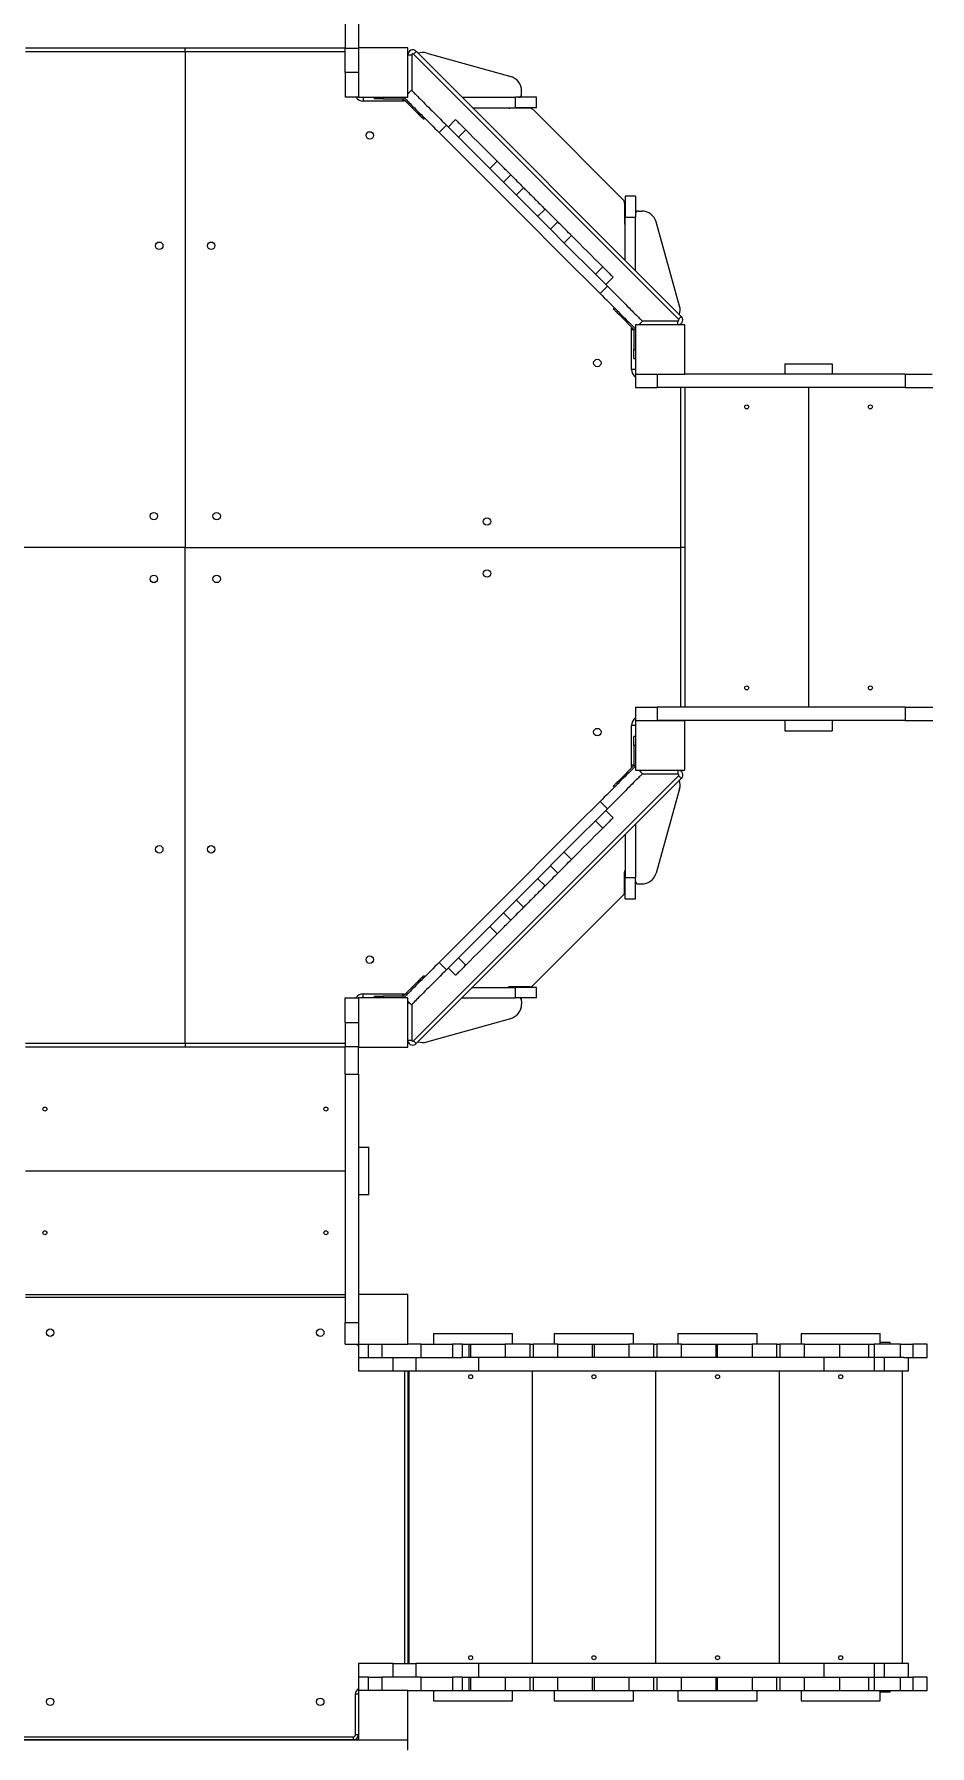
# Model space of a CAD drawing. Header units: millimetres. Extents: x -7447 to 8662, y -5576 to 6370.
# Drawn here: x -2164 to -353, y -2502 to 957 of the extents above; entities that cross this region are included whole.
import ezdxf

# ---------------------------------------------------------------- set-up
doc = ezdxf.new("R2010")
doc.units = ezdxf.units.MM
doc.layers.add('DiKom', color=7, linetype='Continuous')
doc.layers.add('DIKOM_ОБЪЕКТ', color=7, linetype='Continuous')
doc.styles.add('style1', font='arial.ttf', dxfattribs={"width": 0.8})
doc.dimstyles.new('1-50', dxfattribs={"dimtxt": 300, "dimasz": 200, "dimexe": 100, "dimexo": 0, "dimgap": 100, "dimtad": 1, "dimdec": 0, "dimtxsty": 'style1', "dimcen": 0, "dimclrd": 7, "dimclre": 7, "dimadec": 1, "dimazin": 2, "dimtfac": 1, "dimtdec": 0, "dimtmove": 1, "dimatfit": 3, "dimfxl": 0, "dimlwd": 25, "dimlwe": 18, "dimarcsym": 0})

# ---------------------------------------------------------------- blocks, each defined once
blk = doc.blocks.new('*D10')
at = {"color": 7, "linetype": 'Continuous', "lineweight": 18, "transparency": 16777216}
for p, q in [((-5489.7, 240.8), (-5489.7, 4573.5)), ((4778.2, -2126.8), (4778.2, 4573.5))]:
    blk.add_line(p, q, dxfattribs=at)
at = {"color": 7, "linetype": 'Continuous', "lineweight": 25, "transparency": 16777216}
blk.add_line((4578.2, 4473.5), (-5289.7, 4473.5), dxfattribs=at)
at = {"color": 7, "linetype": 'Continuous', "transparency": 16777216}
for points in [[(-5289.7, 4506.8), (-5289.7, 4440.2), (-5489.7, 4473.5)], [(4578.2, 4506.8), (4578.2, 4440.2), (4778.2, 4473.5)]]:
    blk.add_solid(points, dxfattribs=at)
at = {"layer": 'Defpoints', "color": 0, "linetype": 'Continuous', "transparency": 16777216}
for p in [(-5489.7, 4473.5), (-5489.7, 240.8), (4778.2, -2126.8)]:
    blk.add_point(p, dxfattribs=at)
at = {"color": 0, "linetype": 'Continuous', "lineweight": 15, "transparency": 16777216, "insert": (-777.3, 4726.8), "char_height": 300, "attachment_point": 5, "style": 'style1'}
blk.add_mtext('10300', dxfattribs=at)
blk = doc.blocks.new('*D11')
at = {"color": 7, "linetype": 'Continuous', "lineweight": 18, "transparency": 16777216}
for p, q in [((2045.4, 3512.3), (7772.1, 3512.3)), ((-1858.5, -4091.1), (7772.1, -4091.1))]:
    blk.add_line(p, q, dxfattribs=at)
at = {"color": 7, "linetype": 'Continuous', "lineweight": 25, "transparency": 16777216}
blk.add_line((7672.1, -3891.1), (7672.1, 3312.3), dxfattribs=at)
at = {"color": 7, "linetype": 'Continuous', "transparency": 16777216}
for points in [[(7638.8, 3312.3), (7705.4, 3312.3), (7672.1, 3512.3)], [(7638.8, -3891.1), (7705.4, -3891.1), (7672.1, -4091.1)]]:
    blk.add_solid(points, dxfattribs=at)
at = {"layer": 'Defpoints', "color": 0, "linetype": 'Continuous', "transparency": 16777216}
for p in [(2045.4, 3512.3), (7672.1, 3512.3), (-1858.5, -4091.1)]:
    blk.add_point(p, dxfattribs=at)
at = {"color": 0, "linetype": 'Continuous', "lineweight": 15, "transparency": 16777216, "insert": (7418.9, 3.2), "char_height": 300, "attachment_point": 5, "rotation": 90, "style": 'style1'}
blk.add_mtext('7600', dxfattribs=at)
blk = doc.blocks.new('*D12')
at = {"layer": 'Defpoints', "color": 0, "transparency": 16777216}
for p in [(-7446.9, 5919.7), (-7446.9, 736.9), (6905.5, -2412.7)]:
    blk.add_point(p, dxfattribs=at)
at = {"layer": 'DiKom', "color": 7, "lineweight": 18, "transparency": 16777216}
for p, q in [((-7446.9, 736.9), (-7446.9, 6019.7)), ((6905.5, -2412.7), (6905.5, 6019.7))]:
    blk.add_line(p, q, dxfattribs=at)
at = {"layer": 'DiKom', "color": 7, "lineweight": 25, "transparency": 16777216}
blk.add_line((6705.5, 5919.7), (-7246.9, 5919.7), dxfattribs=at)
at = {"layer": 'DiKom', "color": 7, "transparency": 16777216}
for points in [[(-7246.9, 5953.1), (-7246.9, 5886.4), (-7446.9, 5919.7)], [(6705.5, 5953.1), (6705.5, 5886.4), (6905.5, 5919.7)]]:
    blk.add_solid(points, dxfattribs=at)
at = {"layer": 'DiKom', "color": 0, "transparency": 16777216, "insert": (-918.3, 6173), "char_height": 300, "attachment_point": 5, "style": 'style1'}
blk.add_mtext('14300', dxfattribs=at)
blk = doc.blocks.new('*D13')
at = {"layer": 'Defpoints', "color": 0, "transparency": 16777216}
for p in [(2049.7, 5594.3), (-1141.9, -5576.4), (8561.7, -5576.4)]:
    blk.add_point(p, dxfattribs=at)
at = {"layer": 'DiKom', "color": 7, "lineweight": 18, "transparency": 16777216}
for p, q in [((2049.7, 5594.3), (8661.7, 5594.3)), ((-1141.9, -5576.4), (8661.7, -5576.4))]:
    blk.add_line(p, q, dxfattribs=at)
at = {"layer": 'DiKom', "color": 7, "lineweight": 25, "transparency": 16777216}
blk.add_line((8561.7, 5394.3), (8561.7, -5376.4), dxfattribs=at)
at = {"layer": 'DiKom', "color": 7, "transparency": 16777216}
for points in [[(8528.4, 5394.3), (8595, 5394.3), (8561.7, 5594.3)], [(8528.4, -5376.4), (8595, -5376.4), (8561.7, -5576.4)]]:
    blk.add_solid(points, dxfattribs=at)
at = {"layer": 'DiKom', "color": 0, "transparency": 16777216, "insert": (8308.5, 9), "char_height": 300, "attachment_point": 5, "rotation": 90, "style": 'style1'}
blk.add_mtext('11200', dxfattribs=at)

msp = doc.modelspace()

# ---------------------------------------------------------------- linework, layer by layer
at = {"layer": 'DIKOM_ОБЪЕКТ', "color": 7, "linetype": 'Continuous', "lineweight": 15}
for p, q in [((-1535.5, 984.8), (-1535.5, 928.6)), ((-1508.5, 984.8), (-1508.5, 929.9)), ((-2181.5, 929.9), (-1858.5, 929.9)), ((-1858.5, 921.9), (-2181.5, 921.9)), ((-1858.5, 929.9), (-1535.5, 929.9)), ((-1858.5, 921.9), (-1858.5, 929.9)), ((-1858.5, 921.9), (-1858.5, -80.1)), ((-1535.5, 921.9), (-1858.5, 921.9)), ((-1508.5, 928.6), (-1535.5, 928.6)), ((-1535.5, 879.9), (-1535.5, 928.6)), ((-1508.5, 929.9), (-1508.5, 829.9)), ((-1408.5, 929.9), (-1508.5, 929.9)), ((-1408.5, 829.9), (-1408.5, 929.9)), ((-1408.5, 839.9), (-1408.5, 915.7)), ((-1408.5, 915.7), (-1400.5, 915.7)), ((-1400.5, 915.7), (-1400.5, 843.5)), ((-861.3, 381.3), (-1397.1, 917.1)), ((-1391.4, 922.8), (-855.7, 387)), ((-1370.4, 919.3), (-1200.4, 871.7)), ((-1508.5, 879.9), (-1535.5, 879.9)), ((-1535.5, 879.9), (-1535.5, 829.9)), ((-1408.5, 890.4), (-1408.5, 890.6)), ((-1408.5, 839.8), (-1408.5, 890.4)), ((-1401, 844.1), (-1408.5, 836.6)), ((-1408.5, 839.8), (-1408.5, 839.9)), ((-1408.5, 839.9), (-1405.2, 839.9)), ((-1178.5, 835.9), (-1178.5, 842.8)), ((-1508.5, 829.9), (-1535.5, 829.9)), ((-1508.5, 829.9), (-1408.5, 829.9)), ((-1498.5, 829.9), (-1498.5, 821.9)), ((-1418.5, 821.9), (-1498.5, 821.9)), ((-1476.6, 829.9), (-1476.6, 826.9)), ((-1458.6, 826.9), (-1476.6, 826.9)), ((-1458.6, 829.9), (-1458.6, 826.9)), ((-1458.6, 826.9), (-1418.7, 826.9)), ((-1418.5, 826.9), (-1418.5, 821.9)), ((-1417.2, 826.3), (-1389, 798.1)), ((-1415.2, 829.9), (-1415.9, 829.2)), ((-1389, 798.1), (-1386.9, 800.2)), ((-1298.6, 829.9), (-1191.2, 829.9)), ((-1277.6, 808.9), (-1191.2, 808.9)), ((-1162.6, 807.9), (-1202.5, 807.9)), ((-1191.2, 808.9), (-1191.2, 829.9)), ((-1148.5, 829.9), (-1191.2, 829.9)), ((-1148.5, 808.9), (-1191.2, 808.9)), ((-1155.5, 805), (-973.4, 622.9)), ((-1148.5, 808.9), (-1148.5, 829.9)), ((-1376.3, 785.4), (-1374.2, 787.5)), ((-1330.3, 773.4), (-1345.2, 758.5)), ((-1311.9, 784.7), (-1326.8, 769.8)), ((-1291.2, 764), (-1306.1, 749.1)), ((-1228.1, 700.8), (-1242.9, 686)), ((-1200.5, 673.2), (-1215.3, 658.4)), ((-1174.4, 647.2), (-1189.3, 632.3)), ((-948.5, 629.9), (-969.5, 629.9)), ((-969.5, 629.9), (-969.5, 587.2)), ((-948.5, 629.9), (-948.5, 587.2)), ((-1131.2, 604), (-1146.1, 589.1)), ((-970.5, 615.8), (-970.5, 575.9)), ((-942.5, 599.9), (-935.6, 599.9)), ((-1105.2, 577.9), (-1120, 563.1)), ((-948.5, 587.2), (-969.5, 587.2)), ((-969.5, 500.8), (-969.5, 587.2)), ((-948.5, 479.8), (-948.5, 587.2)), ((-859.1, 408), (-906.7, 578)), ((-1077.6, 550.3), (-1092.4, 535.5)), ((-1014.4, 487.2), (-1029.3, 472.3)), ((-1008.6, 451.7), (-993.8, 466.5)), ((-1005, 448.1), (-1019.9, 433.2)), ((-990.9, 404.3), (-993, 402.1)), ((-978.2, 391.5), (-980.3, 389.4)), ((-980.3, 389.4), (-952.1, 361.2)), ((-956.5, 279.9), (-956.5, 359.9)), ((-951.5, 359.9), (-956.5, 359.9)), ((-951.5, 359.8), (-951.5, 319.8)), ((-948.5, 363.2), (-949.2, 362.5)), ((-848.5, 370.2), (-948.5, 370.2)), ((-948.5, 370.2), (-948.5, 270.2)), ((-948.5, 359.9), (-948.5, 359.9)), ((-934.3, 377.4), (-941.6, 370.2)), ((-938.5, 370.2), (-938.5, 373.2)), ((-934.9, 377.9), (-862.7, 377.9)), ((-862.7, 370.2), (-862.7, 377.9)), ((-848.5, 270.2), (-848.5, 370.2)), ((-951.5, 319.8), (-948.5, 319.8)), ((-951.5, 301.8), (-951.5, 319.8)), ((-948.5, 279.9), (-956.5, 279.9)), ((-951.5, 301.8), (-948.5, 301.8)), ((-646.5, 291.2), (-646.5, 270.2)), ((-646.5, 291.2), (-550.5, 291.2)), ((-550.5, 291.2), (-550.5, 270.2)), ((-948.5, 270.2), (-848.5, 270.2)), ((-948.5, 270.2), (-948.5, 243.2)), ((-948.5, 243.2), (-904.7, 243.2)), ((-904.7, 270.2), (-904.7, 243.2)), ((-403.3, 243.2), (-904.7, 243.2)), ((-856.5, -80.1), (-856.5, 243.2)), ((-403.3, 270.2), (-848.5, 270.2)), ((-848.5, 243.2), (-848.5, -402.8)), ((-598.5, 243.2), (-598.5, -402.8)), ((-403.3, 270.2), (-403.3, 243.2)), ((-403.3, 270.2), (-348.5, 270.2)), ((-403.3, 243.2), (-347.1, 243.2)), ((-1858.5, -80.1), (-2805, -80.1)), ((-1858.5, -1082.1), (-1858.5, -80.1)), ((-1858.5, -80.1), (-856.5, -80.1)), ((-848.5, -80.1), (-856.5, -80.1)), ((-856.5, -402.8), (-856.5, -80.1)), ((-948.5, -402.8), (-948.5, -429.8)), ((-948.5, -402.8), (-904.7, -402.8)), ((-904.7, -402.8), (-904.7, -429.8)), ((-403.3, -402.8), (-904.7, -402.8)), ((-403.3, -402.8), (-403.3, -429.8)), ((-403.3, -402.8), (-347.1, -402.8)), ((-956.5, -520.1), (-956.5, -440.1)), ((-948.5, -440.1), (-956.5, -440.1)), ((-948.5, -429.8), (-904.7, -429.8)), ((-948.5, -430.1), (-948.5, -530.1)), ((-848.5, -430.1), (-948.5, -430.1)), ((-938.5, -430.1), (-938.5, -429.8)), ((-403.3, -429.8), (-904.7, -429.8)), ((-858.5, -430.1), (-858.5, -429.8)), ((-848.5, -530.1), (-848.5, -430.1)), ((-646.5, -429.8), (-646.5, -450.8)), ((-550.5, -429.8), (-550.5, -450.8)), ((-403.3, -429.8), (-347.1, -429.8)), ((-948.5, -462), (-951.5, -462)), ((-951.5, -480), (-951.5, -462)), ((-951.5, -480), (-951.5, -519.9)), ((-948.5, -480), (-951.5, -480)), ((-646.5, -450.8), (-550.5, -450.8)), ((-1397.1, -1077.2), (-861.3, -541.5)), ((-855.7, -547.1), (-1391.4, -1082.9)), ((-952.1, -521.3), (-980.3, -549.5)), ((-980.3, -549.5), (-978.2, -551.7)), ((-951.5, -520.1), (-956.5, -520.1)), ((-948.5, -523.4), (-949.2, -522.7)), ((-948.5, -530.1), (-848.5, -530.1)), ((-934.3, -537.5), (-941.8, -530.1)), ((-938.7, -530.1), (-938.5, -530.1)), ((-938.6, -530.1), (-888, -530.1)), ((-938.5, -530.1), (-862.7, -530.1)), ((-938.5, -530.1), (-938.5, -533.4)), ((-862.7, -538.1), (-934.9, -538.1)), ((-888, -530.1), (-887.8, -530.1)), ((-862.7, -530.1), (-862.7, -538.1)), ((-993, -562.3), (-990.9, -564.4)), ((-859.1, -568.2), (-906.7, -738.2)), ((-1005, -608.2), (-1019.9, -593.4)), ((-993.8, -626.6), (-1008.6, -611.8)), ((-1014.4, -647.3), (-1029.3, -632.5)), ((-948.5, -640), (-948.5, -747.4)), ((-969.5, -661), (-969.5, -747.4)), ((-1105.2, -738.1), (-1120, -723.2)), ((-1077.6, -710.5), (-1092.4, -695.6)), ((-1131.2, -764.1), (-1146.1, -749.3)), ((-970.5, -776), (-970.5, -736.1)), ((-969.5, -747.4), (-948.5, -747.4)), ((-969.5, -790.1), (-969.5, -747.4)), ((-948.5, -790.1), (-948.5, -747.4)), ((-942.5, -760.1), (-935.6, -760.1)), ((-1174.4, -807.3), (-1189.3, -792.5)), ((-973.4, -783), (-1155.6, -965.1)), ((-969.5, -790.1), (-948.5, -790.1)), ((-1200.5, -833.4), (-1215.3, -818.5)), ((-1228.1, -861), (-1242.9, -846.1)), ((-1330.3, -933.5), (-1345.2, -918.7)), ((-1326.8, -929.9), (-1311.9, -944.8)), ((-1291.2, -924.1), (-1306.1, -909.3)), ((-1389, -958.2), (-1417.2, -986.5)), ((-1386.9, -960.4), (-1389, -958.2)), ((-1374.2, -947.6), (-1376.3, -945.5)), ((-1162.6, -968.1), (-1202.5, -968.1)), ((-1535.2, -990.1), (-1508.2, -990.1)), ((-1535.2, -1040.1), (-1535.2, -990.1)), ((-1408.2, -990.1), (-1508.2, -990.1)), ((-1508.2, -990.1), (-1508.2, -1090.1)), ((-1498.5, -982.1), (-1418.5, -982.1)), ((-1498.5, -990.1), (-1498.5, -982.1)), ((-1476.6, -987.1), (-1476.6, -990.1)), ((-1476.6, -987.1), (-1458.6, -987.1)), ((-1458.6, -987.1), (-1458.6, -990.1)), ((-1418.7, -987.1), (-1458.6, -987.1)), ((-1418.5, -987.1), (-1418.5, -982.1)), ((-1418.5, -990.1), (-1418.5, -990.1)), ((-1415.2, -990.1), (-1415.9, -989.4)), ((-1408.2, -1090.1), (-1408.2, -990.1)), ((-1401, -1004.2), (-1408.2, -997)), ((-1408.2, -1000.1), (-1405.2, -1000.1)), ((-1298.6, -990.1), (-1191.2, -990.1)), ((-1277.6, -969.1), (-1191.2, -969.1)), ((-1191.2, -990.1), (-1191.2, -969.1)), ((-1148.5, -969.1), (-1191.2, -969.1)), ((-1148.5, -990.1), (-1191.2, -990.1)), ((-1178.5, -996.1), (-1178.5, -1002.9)), ((-1148.5, -990.1), (-1148.5, -969.1)), ((-1400.5, -1003.7), (-1400.5, -1075.8)), ((-1370.4, -1079.4), (-1200.4, -1031.8)), ((-1535.2, -1040.1), (-1508.2, -1040.1)), ((-1535.2, -1040.1), (-1535.2, -1088.7)), ((-2181.2, -1082.1), (-1858.5, -1082.1)), ((-1858.5, -1090.1), (-2181.2, -1090.1)), ((-1858.5, -1082.1), (-1858.5, -1090.1)), ((-1858.5, -1082.1), (-1535.2, -1082.1)), ((-1535.2, -1090.1), (-1858.5, -1090.1)), ((-1535.2, -1088.7), (-1508.2, -1088.7)), ((-1535.2, -1144.9), (-1535.2, -1088.7)), ((-1508.2, -1090.1), (-1408.2, -1090.1)), ((-1508.2, -1144.9), (-1508.2, -1090.1)), ((-1408.2, -1075.8), (-1400.5, -1075.8)), ((-1535.2, -1144.9), (-1508.2, -1144.9)), ((-1535.2, -1144.9), (-1535.2, -1646.3)), ((-1508.2, -1144.9), (-1508.2, -1590.1)), ((-1508.2, -1292.1), (-1487.2, -1292.1)), ((-1487.2, -1388.1), (-1487.2, -1292.1)), ((-2181.2, -1340.1), (-1535.2, -1340.1)), ((-1508.2, -1388.1), (-1487.2, -1388.1)), ((-2181.2, -1590.1), (-1535.2, -1590.1)), ((-1408.2, -1590.1), (-1508.2, -1590.1)), ((-1508.2, -1590.1), (-1508.2, -1690.1)), ((-1408.2, -1690.1), (-1408.2, -1590.1)), ((-1535.2, -1596.1), (-2181.2, -1596.1)), ((-1535.2, -1646.3), (-1508.2, -1646.3)), ((-1535.2, -1690.1), (-1535.2, -1646.3)), ((-1535.2, -1690.1), (-1508.2, -1690.1)), ((-1508.5, -1690.1), (-1508.5, -1717.1)), ((-1508.3, -1690.1), (-1508.3, -1717.1)), ((-1508.2, -1690.1), (-1408.2, -1690.1)), ((-1488.3, -1717.1), (-1488.3, -1690.1)), ((-1461.1, -1690.1), (-1461.1, -1717.1)), ((-1381.3, -1690.1), (-1408.2, -1690.1)), ((-1381.3, -1717.1), (-1381.3, -1690.1)), ((-1381.3, -1690.1), (-1318.2, -1690.1)), ((-1356.7, -1669.1), (-1356.7, -1690.1)), ((-1356.7, -1669.1), (-1196.7, -1669.1)), ((-1318.2, -1690.1), (-1318.2, -1717.1)), ((-1298, -1690.1), (-1318.2, -1690.1)), ((-1298, -1717.1), (-1298, -1690.1)), ((-1298, -1690.1), (-1284.5, -1690.1)), ((-1284.5, -1717.1), (-1284.5, -1690.1)), ((-1284.5, -1690.1), (-1281.5, -1690.1)), ((-1281.5, -1717.1), (-1281.5, -1690.1)), ((-1281.5, -1690.1), (-1211.5, -1690.1)), ((-1211.5, -1690.1), (-1211.5, -1717.1)), ((-1161.5, -1690.1), (-1211.5, -1690.1)), ((-1196.7, -1690.1), (-1196.7, -1669.1)), ((-1161.5, -1717.1), (-1161.5, -1690.1)), ((-1161.5, -1690.1), (-1155.5, -1690.1)), ((-1155.5, -1690.1), (-1155.5, -1717.1)), ((-1105.5, -1690.1), (-1155.5, -1690.1)), ((-1112.5, -1669.1), (-1112.5, -1690.1)), ((-1112.5, -1669.1), (-952.5, -1669.1)), ((-1105.5, -1717.1), (-1105.5, -1690.1)), ((-1105.5, -1690.1), (-1035.5, -1690.1)), ((-1035.5, -1717.1), (-1035.5, -1690.1)), ((-1035.5, -1690.1), (-1031.5, -1690.1)), ((-1031.5, -1717.1), (-1031.5, -1690.1)), ((-1031.5, -1690.1), (-961.5, -1690.1)), ((-961.5, -1690.1), (-961.5, -1717.1)), ((-911.5, -1690.1), (-961.5, -1690.1)), ((-952.5, -1690.1), (-952.5, -1669.1)), ((-911.5, -1717.1), (-911.5, -1690.1)), ((-911.5, -1690.1), (-905.5, -1690.1)), ((-905.5, -1690.1), (-905.5, -1717.1)), ((-855.5, -1690.1), (-905.5, -1690.1)), ((-862.5, -1669.1), (-862.5, -1690.1)), ((-862.5, -1669.1), (-702.5, -1669.1)), ((-855.5, -1717.1), (-855.5, -1690.1)), ((-855.5, -1690.1), (-785.5, -1690.1)), ((-785.5, -1717.1), (-785.5, -1690.1)), ((-785.5, -1690.1), (-782.5, -1690.1)), ((-782.5, -1717.1), (-782.5, -1690.1)), ((-782.5, -1690.1), (-712.5, -1690.1)), ((-712.5, -1690.1), (-712.5, -1717.1)), ((-662.5, -1690.1), (-712.5, -1690.1)), ((-702.5, -1690.1), (-702.5, -1669.1)), ((-662.5, -1717.1), (-662.5, -1690.1)), ((-662.5, -1690.1), (-656.5, -1690.1)), ((-656.5, -1690.1), (-656.5, -1717.1)), ((-606.5, -1690.1), (-656.5, -1690.1)), ((-613.5, -1669.1), (-613.5, -1690.1)), ((-613.5, -1669.1), (-453.5, -1669.1)), ((-606.5, -1717.1), (-606.5, -1690.1)), ((-606.5, -1690.1), (-535.4, -1690.1)), ((-535.4, -1717.1), (-535.4, -1690.1)), ((-535.4, -1690.1), (-476.5, -1690.1)), ((-476.5, -1717.1), (-476.5, -1690.1)), ((-476.5, -1690.1), (-465.7, -1690.1)), ((-465.7, -1690.1), (-465.7, -1717.1)), ((-412.8, -1690.1), (-465.7, -1690.1)), ((-453.5, -1690.1), (-453.5, -1669.1)), ((-433.5, -1687.1), (-453.5, -1687.1)), ((-433.5, -1690.1), (-433.5, -1687.1)), ((-412.8, -1717.1), (-412.8, -1690.1)), ((-412.8, -1690.1), (-387.6, -1690.1)), ((-387.6, -1690.1), (-387.6, -1717.1)), ((-358.5, -1690.1), (-387.6, -1690.1)), ((-358.5, -1717.1), (-358.5, -1690.1)), ((-1508.5, -1717.1), (-1508.5, -1744.1)), ((-1508.3, -1717.1), (-1508.5, -1717.1)), ((-1508.3, -1717.1), (-1488.3, -1717.1)), ((-1488.3, -1717.1), (-1461.1, -1717.1)), ((-1461.1, -1717.1), (-1381.3, -1717.1)), ((-1438.5, -1744.1), (-1438.5, -1717.1)), ((-1392.5, -1717.1), (-1392.5, -1744.1)), ((-1381.3, -1717.1), (-1318.2, -1717.1)), ((-1318.2, -1717.1), (-1298.8, -1717.1)), ((-1265.9, -1717.1), (-1298.8, -1717.1)), ((-1265.9, -1717.1), (-1265.9, -1744.1)), ((-567.9, -1717.1), (-1265.9, -1717.1)), ((-567.9, -1717.1), (-567.9, -1744.1)), ((-466, -1717.1), (-567.9, -1717.1)), ((-466, -1717.1), (-466, -1744.1)), ((-445.9, -1717.1), (-466, -1717.1)), ((-445.9, -1717.1), (-445.9, -1744.1)), ((-406.1, -1717.1), (-445.9, -1717.1)), ((-406.1, -1717.1), (-387.6, -1717.1)), ((-397.2, -1717.1), (-397.2, -1744.1)), ((-396.6, -1744.1), (-396.6, -1717.1)), ((-387.6, -1717.1), (-358.5, -1717.1)), ((-1508.5, -1744.1), (-1438.5, -1744.1)), ((-1438.5, -1744.1), (-1392.5, -1744.1)), ((-1414.5, -2336.1), (-1414.5, -1744.1)), ((-1408.5, -1744.1), (-1408.5, -2336.1)), ((-1406.5, -1744.1), (-1406.5, -2336.1)), ((-1392.5, -1744.1), (-1265.9, -1744.1)), ((-1265.9, -1744.1), (-567.9, -1744.1)), ((-1156.5, -2336.1), (-1156.5, -1744.1)), ((-907.5, -2336.1), (-907.5, -1744.1)), ((-657.5, -2336.1), (-657.5, -1744.1)), ((-567.9, -1744.1), (-466, -1744.1)), ((-466, -1744.1), (-445.9, -1744.1)), ((-445.9, -1744.1), (-397.2, -1744.1)), ((-408.5, -2336.1), (-408.5, -1744.1)), ((-397.2, -1744.1), (-396.6, -1744.1)), ((-1508.5, -2336.1), (-1508.5, -2363.1)), ((-1438.5, -2336.1), (-1508.5, -2336.1)), ((-1438.5, -2363.1), (-1438.5, -2336.1)), ((-1438.5, -2336.1), (-1392.5, -2336.1)), ((-1392.5, -2336.1), (-1392.5, -2363.1)), ((-1265.9, -2336.1), (-1392.5, -2336.1)), ((-1265.9, -2336.1), (-1265.9, -2363.1)), ((-567.9, -2336.1), (-1265.9, -2336.1)), ((-567.9, -2336.1), (-567.9, -2363.1)), ((-466, -2336.1), (-567.9, -2336.1)), ((-466, -2336.1), (-466, -2363.1)), ((-445.9, -2336.1), (-466, -2336.1)), ((-445.9, -2336.1), (-445.9, -2363.1)), ((-397.2, -2336.1), (-445.9, -2336.1)), ((-397.2, -2336.1), (-397.2, -2363.1)), ((-396.6, -2336.1), (-397.2, -2336.1)), ((-396.6, -2363.1), (-396.6, -2336.1)), ((-1508.5, -2363.1), (-1508.3, -2363.1)), ((-1508.5, -2363.1), (-1508.5, -2390.1)), ((-1508.3, -2363.1), (-1508.3, -2390.1)), ((-1488.3, -2363.1), (-1508.3, -2363.1)), ((-1488.3, -2390.1), (-1488.3, -2363.1)), ((-1488.3, -2363.1), (-1461.1, -2363.1)), ((-1461.1, -2363.1), (-1461.1, -2390.1)), ((-1381.3, -2363.1), (-1461.1, -2363.1)), ((-1381.3, -2390.1), (-1381.3, -2363.1)), ((-1381.3, -2363.1), (-1318.2, -2363.1)), ((-1318.2, -2363.1), (-1318.2, -2390.1)), ((-1298.8, -2363.1), (-1318.2, -2363.1)), ((-1298.8, -2363.1), (-1265.9, -2363.1)), ((-1298, -2390.1), (-1298, -2363.1)), ((-1284.5, -2390.1), (-1284.5, -2363.1)), ((-1281.5, -2390.1), (-1281.5, -2363.1)), ((-1265.9, -2363.1), (-567.9, -2363.1)), ((-1211.5, -2363.1), (-1211.5, -2390.1)), ((-1161.5, -2390.1), (-1161.5, -2363.1)), ((-1155.5, -2363.1), (-1155.5, -2390.1)), ((-1105.5, -2390.1), (-1105.5, -2363.1)), ((-1035.5, -2390.1), (-1035.5, -2363.1)), ((-1031.5, -2390.1), (-1031.5, -2363.1)), ((-961.5, -2363.1), (-961.5, -2390.1)), ((-911.5, -2390.1), (-911.5, -2363.1)), ((-905.5, -2363.1), (-905.5, -2390.1)), ((-855.5, -2390.1), (-855.5, -2363.1)), ((-785.5, -2390.1), (-785.5, -2363.1)), ((-782.5, -2390.1), (-782.5, -2363.1)), ((-712.5, -2363.1), (-712.5, -2390.1)), ((-662.5, -2390.1), (-662.5, -2363.1)), ((-656.5, -2363.1), (-656.5, -2390.1)), ((-606.5, -2390.1), (-606.5, -2363.1)), ((-567.9, -2363.1), (-466, -2363.1)), ((-535.4, -2390.1), (-535.4, -2363.1)), ((-476.5, -2390.1), (-476.5, -2363.1)), ((-466, -2363.1), (-445.9, -2363.1)), ((-465.7, -2363.1), (-465.7, -2390.1)), ((-445.9, -2363.1), (-406.1, -2363.1)), ((-412.8, -2390.1), (-412.8, -2363.1)), ((-406.1, -2363.1), (-387.6, -2363.1)), ((-387.6, -2363.1), (-387.6, -2390.1)), ((-358.5, -2363.1), (-387.6, -2363.1)), ((-358.5, -2390.1), (-358.5, -2363.1)), ((-1514.5, -2480.1), (-1514.5, -2398.1)), ((-1508.5, -2398.1), (-1514.5, -2398.1)), ((-1408.5, -2390.1), (-1508.5, -2390.1)), ((-1508.5, -2390.1), (-1508.5, -2490.1)), ((-1508.5, -2390.1), (-1508.5, -2490.1)), ((-1408.5, -2390.1), (-1381.3, -2390.1)), ((-1408.5, -2490.1), (-1408.5, -2390.1)), ((-1408.5, -2490.1), (-1408.5, -2390.1)), ((-1381.3, -2390.1), (-1318.2, -2390.1)), ((-1356.7, -2390.1), (-1356.7, -2411.1)), ((-1356.7, -2411.1), (-1196.7, -2411.1)), ((-1318.2, -2390.1), (-1298, -2390.1)), ((-1298, -2390.1), (-1284.5, -2390.1)), ((-1284.5, -2390.1), (-1281.5, -2390.1)), ((-1281.5, -2390.1), (-1211.5, -2390.1)), ((-1211.5, -2390.1), (-1161.5, -2390.1)), ((-1196.7, -2411.1), (-1196.7, -2390.1)), ((-1161.5, -2390.1), (-1155.5, -2390.1)), ((-1155.5, -2390.1), (-1105.5, -2390.1)), ((-1112.5, -2390.1), (-1112.5, -2411.1)), ((-1112.5, -2411.1), (-952.5, -2411.1)), ((-1105.5, -2390.1), (-1035.5, -2390.1)), ((-1035.5, -2390.1), (-1031.5, -2390.1)), ((-1031.5, -2390.1), (-961.5, -2390.1)), ((-961.5, -2390.1), (-911.5, -2390.1)), ((-952.5, -2411.1), (-952.5, -2390.1)), ((-911.5, -2390.1), (-905.5, -2390.1)), ((-905.5, -2390.1), (-855.5, -2390.1)), ((-862.5, -2390.1), (-862.5, -2411.1)), ((-862.5, -2411.1), (-702.5, -2411.1)), ((-855.5, -2390.1), (-785.5, -2390.1)), ((-785.5, -2390.1), (-782.5, -2390.1)), ((-782.5, -2390.1), (-712.5, -2390.1)), ((-712.5, -2390.1), (-662.5, -2390.1)), ((-702.5, -2411.1), (-702.5, -2390.1)), ((-662.5, -2390.1), (-656.5, -2390.1)), ((-656.5, -2390.1), (-606.5, -2390.1)), ((-613.5, -2390.1), (-613.5, -2411.1)), ((-613.5, -2411.1), (-453.5, -2411.1)), ((-606.5, -2390.1), (-535.4, -2390.1)), ((-535.4, -2390.1), (-476.5, -2390.1)), ((-476.5, -2390.1), (-465.7, -2390.1)), ((-465.7, -2390.1), (-412.8, -2390.1)), ((-453.5, -2411.1), (-453.5, -2390.1)), ((-453.5, -2393.1), (-433.5, -2393.1)), ((-433.5, -2393.1), (-433.5, -2390.1)), ((-412.8, -2390.1), (-387.6, -2390.1)), ((-387.6, -2390.1), (-358.5, -2390.1)), ((-2208.5, -2490.1), (-1508.5, -2490.1)), ((-1508.5, -2490.1), (-2208.5, -2490.1)), ((-2198.5, -2484.1), (-1518.5, -2484.1)), ((-1518.5, -2490.1), (-1518.5, -2484.1)), ((-1508.5, -2480.1), (-1514.5, -2480.1)), ((-1508.5, -2490.1), (-1408.5, -2490.1)), ((-1508.5, -2490.1), (-1408.5, -2490.1)), ((-1408.5, -2511.1), (-1408.5, -2490.1))]:
    msp.add_line(p, q, dxfattribs=at)
at = {"layer": 'DIKOM_ОБЪЕКТ', "color": 7, "linetype": 'Continuous', "lineweight": 15, "flags": 128}
for points in [[(-1391.4, 922.8), (-1391.5, 922.6), (-1391.8, 922.3), (-1392.4, 921.8), (-1393.1, 921.1), (-1393.9, 920.2), (-1394.9, 919.3), (-1396, 918.2), (-1397.1, 917.1)], [(-1401, 844.1), (-1400.9, 843.9), (-1400.5, 843.6), (-1399.9, 842.9), (-1399, 842), (-1397.8, 840.9), (-1396.4, 839.5), (-1394.8, 837.8), (-1392.9, 836), (-1390.8, 833.9), (-1388.5, 831.6), (-1386, 829), (-1383.2, 826.3), (-1380.3, 823.4), (-1377.2, 820.3), (-1373.9, 817), (-1370.5, 813.5), (-1366.9, 809.9), (-1363.2, 806.2), (-1359.3, 802.4), (-1355.4, 798.4), (-1351.4, 794.4), (-1347.2, 790.3), (-1343.1, 786.1), (-1338.8, 781.9), (-1334.6, 777.6), (-1330.3, 773.4)], [(-1413.5, 822.6), (-1415.9, 822.1), (-1418.5, 821.9)], [(-1415.9, 829.2), (-1415.7, 829.1), (-1415.4, 828.7), (-1414.7, 828.1), (-1413.8, 827.2), (-1412.7, 826), (-1411.3, 824.6), (-1409.6, 823), (-1407.8, 821.1), (-1405.7, 819), (-1403.4, 816.7), (-1400.8, 814.2), (-1398.1, 811.4), (-1395.2, 808.5), (-1392.1, 805.4), (-1388.8, 802.1), (-1385.3, 798.7), (-1381.7, 795.1), (-1378, 791.4), (-1374.2, 787.5), (-1370.2, 783.6), (-1366.2, 779.6), (-1362.1, 775.4), (-1357.9, 771.3), (-1353.7, 767), (-1349.4, 762.8), (-1345.2, 758.5)], [(-1376.3, 785.4), (-1376.4, 785.5), (-1376.8, 785.9), (-1377.4, 786.5), (-1378.3, 787.4), (-1379.4, 788.5), (-1380.7, 789.8), (-1382.1, 791.2), (-1383.7, 792.8), (-1385.4, 794.5), (-1387.2, 796.3), (-1389, 798.1)], [(-1005, 448.1), (-1020.4, 463.4), (-1035.8, 478.8), (-1051.2, 494.3), (-1066.7, 509.7), (-1082.2, 525.2), (-1097.7, 540.7), (-1113.2, 556.3), (-1128.8, 571.8), (-1144.3, 587.4), (-1159.9, 602.9), (-1175.5, 618.5), (-1191, 634.1), (-1206.6, 649.6), (-1222.1, 665.2), (-1237.7, 680.7), (-1253.2, 696.2), (-1268.7, 711.7), (-1284.1, 727.2), (-1299.6, 742.6), (-1315, 758), (-1330.3, 773.4)], [(-1311.9, 784.7), (-1311.9, 784.6), (-1311.6, 784.4), (-1311.1, 783.8), (-1310.3, 783), (-1309.3, 782), (-1308, 780.7), (-1306.5, 779.2), (-1304.8, 777.5), (-1302.8, 775.6), (-1300.8, 773.5), (-1298.5, 771.3), (-1296.2, 768.9), (-1293.8, 766.5), (-1291.2, 764)], [(-1291.2, 764), (-1283.4, 756.1), (-1275.5, 748.2), (-1267.6, 740.4), (-1259.7, 732.5), (-1251.8, 724.6), (-1243.9, 716.7), (-1236, 708.8), (-1228.1, 700.8)], [(-1019.9, 433.2), (-1035.2, 448.6), (-1050.6, 464), (-1066.1, 479.4), (-1081.5, 494.9), (-1097, 510.4), (-1112.5, 525.9), (-1128.1, 541.4), (-1143.6, 557), (-1159.2, 572.5), (-1174.7, 588.1), (-1190.3, 603.7), (-1205.9, 619.2), (-1221.4, 634.8), (-1237, 650.3), (-1252.5, 665.9), (-1268, 681.4), (-1283.5, 696.9), (-1299, 712.3), (-1314.4, 727.8), (-1329.8, 743.2), (-1345.2, 758.5)], [(-1200.5, 673.2), (-1201.8, 674.5), (-1203.3, 676), (-1205, 677.8), (-1207, 679.7), (-1209.1, 681.9), (-1211.5, 684.2), (-1214, 686.7), (-1216.6, 689.3), (-1219.3, 692.1), (-1222.2, 694.9), (-1225.1, 697.9), (-1228.1, 700.8)], [(-1200.5, 673.2), (-1197.4, 670.2), (-1194.3, 667.1), (-1191.2, 663.9), (-1187.9, 660.7), (-1184.6, 657.4), (-1181.3, 654), (-1177.9, 650.6), (-1174.4, 647.2)], [(-1174.4, 647.2), (-1173.2, 645.9), (-1171.7, 644.5), (-1170, 642.8), (-1168.2, 640.9), (-1166.1, 638.8), (-1163.9, 636.6), (-1161.6, 634.3), (-1159.1, 631.9), (-1156.7, 629.4), (-1154.1, 626.9), (-1151.6, 624.3), (-1149, 621.8), (-1146.5, 619.3), (-1144.1, 616.8), (-1141.8, 614.5), (-1139.6, 612.3), (-1137.5, 610.3), (-1135.6, 608.4), (-1134, 606.7), (-1132.5, 605.2), (-1131.2, 604)], [(-1131.2, 604), (-1127.8, 600.5), (-1124.4, 597.1), (-1121, 593.8), (-1117.7, 590.5), (-1114.5, 587.3), (-1111.3, 584.1), (-1108.2, 581), (-1105.2, 577.9)], [(-1077.6, 550.3), (-1080.5, 553.3), (-1083.5, 556.2), (-1086.3, 559.1), (-1089.1, 561.8), (-1091.7, 564.5), (-1094.2, 567), (-1096.6, 569.3), (-1098.7, 571.4), (-1100.7, 573.4), (-1102.4, 575.1), (-1103.9, 576.7), (-1105.2, 577.9)], [(-1077.6, 550.3), (-1069.7, 542.4), (-1061.8, 534.5), (-1053.8, 526.6), (-1045.9, 518.7), (-1038.1, 510.8), (-1030.2, 502.9), (-1022.3, 495), (-1014.4, 487.2)], [(-1014.4, 487.2), (-1011.9, 484.7), (-1009.5, 482.2), (-1007.1, 479.9), (-1004.9, 477.7), (-1002.8, 475.6), (-1000.9, 473.7), (-999.2, 471.9), (-997.7, 470.4), (-996.4, 469.1), (-995.4, 468.1), (-994.6, 467.3), (-994, 466.8), (-993.8, 466.5), (-993.8, 466.5)], [(-1019.9, 433.2), (-1015.6, 429), (-1011.4, 424.7), (-1007.2, 420.5), (-1003, 416.3), (-998.9, 412.2), (-994.8, 408.2), (-990.9, 404.2), (-987, 400.4), (-983.3, 396.7), (-979.7, 393.1), (-976.3, 389.6), (-973, 386.4), (-969.9, 383.2), (-967, 380.3), (-964.2, 377.6), (-961.7, 375.1), (-959.4, 372.7), (-957.3, 370.6), (-955.4, 368.8), (-953.8, 367.1), (-952.4, 365.7), (-951.2, 364.6), (-950.3, 363.7), (-949.7, 363), (-949.3, 362.7), (-949.2, 362.5)], [(-1005, 448.1), (-1000.8, 443.8), (-996.5, 439.6), (-992.3, 435.3), (-988.1, 431.2), (-984, 427.1), (-980, 423), (-976, 419.1), (-972.2, 415.2), (-968.5, 411.5), (-964.9, 407.9), (-961.4, 404.5), (-958.2, 401.2), (-955, 398.1), (-952.1, 395.2), (-949.4, 392.4), (-946.9, 389.9), (-944.5, 387.6), (-942.4, 385.5), (-940.6, 383.6), (-938.9, 382), (-937.5, 380.6), (-936.4, 379.4), (-935.5, 378.5), (-934.9, 377.9), (-934.5, 377.5), (-934.3, 377.4)], [(-980.3, 389.4), (-982.1, 391.2), (-983.9, 393), (-985.6, 394.7), (-987.2, 396.3), (-988.6, 397.7), (-989.9, 399), (-991, 400.1), (-991.9, 401), (-992.5, 401.6), (-992.9, 402), (-993, 402.1)], [(-855.7, 387), (-855.8, 386.9), (-856.1, 386.6), (-856.6, 386), (-857.3, 385.3), (-858.2, 384.5), (-859.2, 383.5), (-860.2, 382.4), (-861.3, 381.3)], [(-956.5, 359.9), (-956.3, 362.5), (-955.8, 364.9)], [(-856.3, -429.8), (-856.5, -429.9), (-858.3, -430.1)], [(-949.2, -522.7), (-949.3, -522.8), (-949.7, -523.2), (-950.3, -523.8), (-951.2, -524.7), (-952.4, -525.9), (-953.8, -527.3), (-955.4, -528.9), (-957.3, -530.8), (-959.4, -532.9), (-961.7, -535.2), (-964.2, -537.7), (-967, -540.5), (-969.9, -543.4), (-973, -546.5), (-976.3, -549.8), (-979.7, -553.2), (-983.3, -556.8), (-987, -560.5), (-990.9, -564.4), (-994.8, -568.3), (-998.9, -572.3), (-1003, -576.5), (-1007.2, -580.6), (-1011.4, -584.9), (-1015.6, -589.1), (-1019.9, -593.4)], [(-934.3, -537.5), (-934.5, -537.6), (-934.9, -538), (-935.5, -538.7), (-936.4, -539.6), (-937.5, -540.7), (-938.9, -542.1), (-940.6, -543.7), (-942.4, -545.6), (-944.5, -547.7), (-946.9, -550), (-949.4, -552.6), (-952.1, -555.3), (-955, -558.2), (-958.2, -561.3), (-961.4, -564.6), (-964.9, -568.1), (-968.5, -571.6), (-972.2, -575.4), (-976, -579.2), (-980, -583.2), (-984, -587.2), (-988.1, -591.3), (-992.3, -595.5), (-996.5, -599.7), (-1000.8, -604), (-1005, -608.2)], [(-993, -562.3), (-992.9, -562.1), (-992.5, -561.8), (-991.9, -561.1), (-991, -560.2), (-989.9, -559.2), (-988.6, -557.9), (-987.2, -556.4), (-985.6, -554.8), (-983.9, -553.1), (-982.1, -551.4), (-980.3, -549.5)], [(-955.8, -525), (-956.3, -522.6), (-956.5, -520.1)], [(-855.7, -547.1), (-855.8, -547), (-856.1, -546.7), (-856.6, -546.2), (-857.3, -545.5), (-858.2, -544.6), (-859.2, -543.6), (-860.2, -542.6), (-861.3, -541.5)], [(-1345.2, -918.7), (-1329.8, -903.3), (-1314.4, -887.9), (-1299, -872.5), (-1283.5, -857), (-1268, -841.5), (-1252.5, -826), (-1237, -810.5), (-1221.4, -794.9), (-1205.9, -779.4), (-1190.3, -763.8), (-1174.7, -748.2), (-1159.2, -732.7), (-1143.6, -717.1), (-1128.1, -701.6), (-1112.5, -686), (-1097, -670.5), (-1081.5, -655), (-1066.1, -639.6), (-1050.6, -624.1), (-1035.2, -608.7), (-1019.9, -593.4)], [(-1330.3, -933.5), (-1315, -918.2), (-1299.6, -902.8), (-1284.1, -887.3), (-1268.7, -871.9), (-1253.2, -856.4), (-1237.7, -840.9), (-1222.1, -825.3), (-1206.6, -809.8), (-1191, -794.2), (-1175.5, -778.7), (-1159.9, -763.1), (-1144.3, -747.5), (-1128.8, -732), (-1113.2, -716.4), (-1097.7, -700.9), (-1082.2, -685.4), (-1066.7, -669.9), (-1051.2, -654.4), (-1035.8, -639), (-1020.4, -623.6), (-1005, -608.2)], [(-1014.4, -647.3), (-1022.3, -655.2), (-1030.2, -663), (-1038.1, -670.9), (-1045.9, -678.8), (-1053.8, -686.7), (-1061.8, -694.6), (-1069.7, -702.5), (-1077.6, -710.5)], [(-993.8, -626.6), (-993.8, -626.7), (-994, -626.9), (-994.6, -627.5), (-995.4, -628.2), (-996.4, -629.3), (-997.7, -630.6), (-999.2, -632.1), (-1000.9, -633.8), (-1002.8, -635.7), (-1004.9, -637.8), (-1007.1, -640), (-1009.5, -642.4), (-1011.9, -644.8), (-1014.4, -647.3)], [(-1105.2, -738.1), (-1103.9, -736.8), (-1102.4, -735.3), (-1100.7, -733.5), (-1098.7, -731.6), (-1096.6, -729.4), (-1094.2, -727.1), (-1091.7, -724.6), (-1089.1, -722), (-1086.3, -719.2), (-1083.5, -716.3), (-1080.5, -713.4), (-1077.6, -710.5)], [(-1105.2, -738.1), (-1108.2, -741.1), (-1111.3, -744.2), (-1114.5, -747.4), (-1117.7, -750.6), (-1121, -753.9), (-1124.4, -757.3), (-1127.8, -760.7), (-1131.2, -764.1)], [(-1131.2, -764.1), (-1132.5, -765.4), (-1134, -766.8), (-1135.6, -768.5), (-1137.5, -770.4), (-1139.6, -772.5), (-1141.8, -774.7), (-1144.1, -777), (-1146.5, -779.4), (-1149, -781.9), (-1151.6, -784.4), (-1154.1, -787), (-1156.7, -789.5), (-1159.1, -792), (-1161.6, -794.5), (-1163.9, -796.8), (-1166.1, -799), (-1168.2, -801), (-1170, -802.9), (-1171.7, -804.6), (-1173.2, -806.1), (-1174.4, -807.3)], [(-1174.4, -807.3), (-1177.9, -810.8), (-1181.3, -814.2), (-1184.6, -817.5), (-1187.9, -820.8), (-1191.2, -824), (-1194.3, -827.2), (-1197.4, -830.3), (-1200.5, -833.4)], [(-1228.1, -861), (-1236, -868.9), (-1243.9, -876.8), (-1251.8, -884.7), (-1259.7, -892.6), (-1267.6, -900.5), (-1275.5, -908.4), (-1283.4, -916.3), (-1291.2, -924.1)], [(-1228.1, -861), (-1225.1, -858), (-1222.2, -855.1), (-1219.3, -852.2), (-1216.6, -849.5), (-1214, -846.8), (-1211.5, -844.3), (-1209.1, -842), (-1207, -839.8), (-1205, -837.9), (-1203.3, -836.2), (-1201.8, -834.6), (-1200.5, -833.4)], [(-1345.2, -918.7), (-1349.4, -922.9), (-1353.7, -927.2), (-1357.9, -931.4), (-1362.1, -935.6), (-1366.2, -939.7), (-1370.2, -943.7), (-1374.2, -947.7), (-1378, -951.5), (-1381.7, -955.2), (-1385.3, -958.8), (-1388.8, -962.3), (-1392.1, -965.5), (-1395.2, -968.7), (-1398.1, -971.6), (-1400.8, -974.3), (-1403.4, -976.8), (-1405.7, -979.2), (-1407.8, -981.3), (-1409.6, -983.1), (-1411.3, -984.8), (-1412.7, -986.2), (-1413.8, -987.3), (-1414.7, -988.2), (-1415.4, -988.8), (-1415.7, -989.2), (-1415.9, -989.4)], [(-1330.3, -933.5), (-1334.6, -937.8), (-1338.8, -942), (-1343.1, -946.2), (-1347.2, -950.4), (-1351.4, -954.5), (-1355.4, -958.6), (-1359.3, -962.5), (-1363.2, -966.4), (-1366.9, -970.1), (-1370.5, -973.7), (-1373.9, -977.1), (-1377.2, -980.4), (-1380.3, -983.5), (-1383.2, -986.4), (-1386, -989.2), (-1388.5, -991.7), (-1390.8, -994), (-1392.9, -996.1), (-1394.8, -998), (-1396.4, -999.6), (-1397.8, -1001), (-1399, -1002.2), (-1399.9, -1003.1), (-1400.5, -1003.7), (-1400.9, -1004.1), (-1401, -1004.2)], [(-1291.2, -924.1), (-1293.8, -926.6), (-1296.2, -929.1), (-1298.5, -931.4), (-1300.8, -933.6), (-1302.8, -935.7), (-1304.8, -937.6), (-1306.5, -939.4), (-1308, -940.9), (-1309.3, -942.1), (-1310.3, -943.2), (-1311.1, -944), (-1311.6, -944.5), (-1311.9, -944.8), (-1311.9, -944.8)], [(-1389, -958.2), (-1387.2, -956.4), (-1385.4, -954.7), (-1383.7, -953), (-1382.1, -951.4), (-1380.7, -949.9), (-1379.4, -948.6), (-1378.3, -947.5), (-1377.4, -946.7), (-1376.8, -946), (-1376.4, -945.7), (-1376.3, -945.5)], [(-1418.5, -982.1), (-1415.9, -982.3), (-1413.5, -982.8)], [(-1391.4, -1082.9), (-1391.5, -1082.8), (-1391.8, -1082.5), (-1392.4, -1081.9), (-1393.1, -1081.2), (-1393.9, -1080.4), (-1394.9, -1079.4), (-1396, -1078.3), (-1397.1, -1077.2)]]:
    msp.add_lwpolyline(points, dxfattribs=at)
at = {"layer": 'DIKOM_ОБЪЕКТ', "color": 7, "linetype": 'Continuous', "lineweight": 15}
for centre, radius in [((-1485.5, 752.9), 7.5), ((-1911, 529.9), 7.5), ((-1806, 529.9), 7.5), ((-1025.5, 292.9), 7.5), ((-723.5, 204.2), 4), ((-473.5, 204.2), 4), ((-1922, -16.6), 7.5), ((-1795, -16.6), 7.5), ((-1248.5, -27.6), 7.5), ((-1922, -143.6), 7.5), ((-1795, -143.6), 7.5), ((-1248.5, -132.6), 7.5), ((-723.5, -363.8), 4), ((-473.5, -363.8), 4), ((-1025.5, -453.1), 7.5), ((-1911, -690.1), 7.5), ((-1806, -690.1), 7.5), ((-1485.5, -913.1), 7.5), ((-2142.2, -1215.1), 4), ((-1574.2, -1215.1), 4), ((-2142.2, -1465.1), 4), ((-1574.2, -1465.1), 4), ((-2131.5, -1667.1), 7.5), ((-1585.5, -1667.1), 7.5), ((-1281.5, -1756.1), 4), ((-1032.5, -1756.1), 4), ((-782.5, -1756.1), 4), ((-533.5, -1756.1), 4), ((-1281.5, -2324.1), 4), ((-1032.5, -2324.1), 4), ((-782.5, -2324.1), 4), ((-533.5, -2324.1), 4), ((-2131.5, -2413.1), 7.5), ((-1585.5, -2413.1), 7.5)]:
    msp.add_circle(centre, radius, dxfattribs=at)
for centre, radius, start, end in [((-1398.5, 915.7), 10, 45, 180), ((-1398.5, 915.7), 2, 45, 180), ((-1378.5, 890.4), 30, 74.3578, 107.7217), ((-1208.5, 842.8), 30, 0, 74.3578), ((-1184.5, 835.9), 6, 270, 0), ((-1498.5, 839.9), 18, 213.7564, 270), ((-1418.7, 824.9), 5, 45, 90), ((-1418.7, 824.9), 2, 45, 90), ((-1202.5, 813.9), 6, 236.4427, 270), ((-1162.6, 797.9), 10, 44.9954, 90), ((-980.5, 615.8), 10, 0, 44.9954), ((-942.5, 593.9), 6, 90, 180), ((-935.6, 569.9), 30, 15.6422, 90), ((-964.5, 575.9), 6, 180, 213.5573), ((-862.7, 379.9), 2, 270, 45), ((-862.7, 379.9), 10, 282.4728, 45), ((-888, 399.9), 30, 342.2848, 15.6422), ((-953.5, 359.8), 2, 0, 45), ((-953.5, 359.8), 5, 0, 45), ((-938.5, 279.9), 18, 180, 236.2473), ((-938.5, -440.1), 18, 123.7564, 180), ((-953.5, -519.9), 2, 315, 0), ((-953.5, -519.9), 5, 315, 0), ((-862.7, -540.1), 10, 315, 90), ((-862.7, -540.1), 2, 315, 90), ((-888, -560.1), 30, 344.3578, 17.7217), ((-964.5, -736.1), 6, 146.4427, 180), ((-942.5, -754.1), 6, 180, 270), ((-935.6, -730.1), 30, 270, 344.3578), ((-980.5, -776), 10, 314.9954, 0), ((-1202.5, -974.1), 6, 90, 123.5573), ((-1162.6, -958.1), 10, 270, 314.9954), ((-1498.5, -1000.1), 18, 90, 146.2473), ((-1418.7, -985.1), 2, 270, 315), ((-1418.7, -985.1), 5, 270, 315), ((-1208.5, -1002.9), 30, 285.6422, 0), ((-1184.5, -996.1), 6, 0, 90), ((-1398.5, -1075.8), 10, 192.4728, 315), ((-1398.5, -1075.8), 2, 180, 315), ((-1378.5, -1050.5), 30, 252.2848, 285.6422), ((-1500.5, -1682.1), 14, 214.8499, 235.1501), ((-1500.5, -2398.1), 14, 124.8499, 180), ((-1518.5, -2480.1), 10, 270, 0), ((-1518.5, -2480.1), 4, 270, 0), ((-1518.5, -2480.1), 10, 270, 0)]:
    msp.add_arc(centre, radius, start, end, dxfattribs=at)

# ---------------------------------------------------------------- dimensions: what is measured, and where the dimension line sits
at = {"color": 7, "linetype": 'Continuous', "lineweight": 15}
for base, p1, p2, angle, text, picture, middle in [((-5489.7, 4473.5), (4778.2, -2126.8), (-5489.7, 240.8), 180, '10300', '*D10', (-777.3, 4473.5)), ((7672.1, 3512.3), (-1858.5, -4091.1), (2045.4, 3512.3), 270, '7600', '*D11', (7672.1, 3.2))]:
    dim = msp.add_linear_dim(base=base, p1=p1, p2=p2, angle=angle, text=text, dimstyle='1-50', dxfattribs=at)
    dim.commit()
    dim.dimension.update_dxf_attribs({"geometry": picture, "text_midpoint": middle, "dimtype": 160})
at = {"layer": 'DiKom'}
for base, p1, p2, angle, text, picture, middle in [((-7446.9, 5919.7), (6905.5, -2412.7), (-7446.9, 736.9), 180, '14300', '*D12', (-918.3, 5919.7)), ((8561.7, -5576.4), (2049.7, 5594.3), (-1141.9, -5576.4), 270, '11200', '*D13', (8561.7, 9))]:
    dim = msp.add_linear_dim(base=base, p1=p1, p2=p2, angle=angle, text=text, dimstyle='1-50', dxfattribs=at)
    dim.commit()
    dim.dimension.update_dxf_attribs({"geometry": picture, "text_midpoint": middle, "dimtype": 160})

doc.saveas('drawing.dxf')
